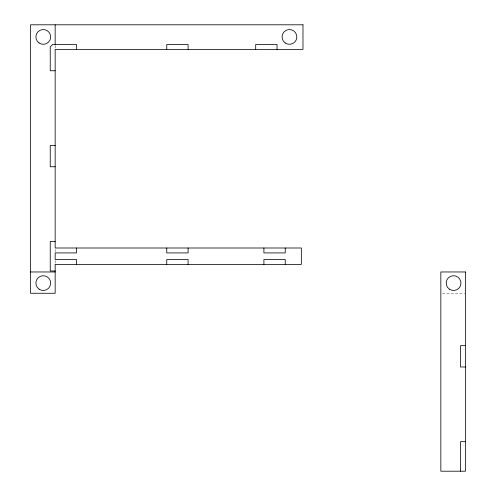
<?xml version="1.0" encoding="UTF-8"?>
<svg xmlns="http://www.w3.org/2000/svg" width="496" height="496" viewBox="0 0 496 496"><rect width="100%" height="100%" fill="white"/><g stroke="black" fill="none" stroke-linecap="round" stroke-linejoin="round"><path stroke-width="0.37" stroke-dasharray="2.48 1.86" d="M442.376 293.266L464.684 293.266M55.161 45.57L55.161 48.651M55.161 249.494L55.161 251.732M55.161 260.679L55.161 263.667"/><path stroke-width="0.74" d="M55.161 70.754L50.239 70.754L50.239 46.612A7.384 7.384 0 0 0 52.576 44.491L76.496 44.491L76.496 49.42M55.161 145.427L50.239 145.427L50.239 166.761L55.161 166.761M55.161 241.434L50.239 241.434L50.239 270.977L55.161 270.977M30.541 271.969L55.161 271.969M465.459 345.65L460.53 345.65L460.53 366.984L465.459 366.984M465.459 441.657L460.53 441.657L460.53 471.2M285.243 248L285.243 252.923L263.909 252.923L263.909 248M285.243 264.411L285.243 259.489L263.909 259.489L263.909 264.411M277.041 49.42L277.041 44.491L255.7 44.491L255.7 49.42M188.096 49.42L188.096 44.491L166.761 44.491L166.761 49.42M188.096 248L188.096 252.923L166.761 252.923L166.761 248M188.096 264.411L188.096 259.489L166.761 259.489L166.761 264.411M76.496 248L76.496 252.923L55.161 252.923L55.161 259.489L76.496 259.489L76.496 264.411M55.161 24.8L55.161 44.491M302.982 24.8L30.541 24.8L30.541 293.266L55.161 293.266L55.161 264.411L301.339 264.411L301.339 248L55.161 248L55.161 49.42L302.982 49.42L302.982 24.8M465.459 271.969L440.839 271.969L440.839 471.2L465.459 471.2L465.459 271.969M39.079 289.174A7.384 7.384 0 0 0 50.642 283.7A7.384 7.384 0 0 0 40.12 276.427A7.384 7.384 0 0 0 39.079 289.174M285.256 42.997A7.384 7.384 0 0 0 296.819 37.522A7.384 7.384 0 0 0 286.297 30.25A7.384 7.384 0 0 0 285.256 42.997M39.079 42.997A7.384 7.384 0 0 0 50.642 37.522A7.384 7.384 0 0 0 40.12 30.25A7.384 7.384 0 0 0 39.079 42.997M449.376 289.174A7.384 7.384 0 0 0 460.933 283.7A7.384 7.384 0 0 0 450.411 276.427A7.384 7.384 0 0 0 449.376 289.174"/></g></svg>
